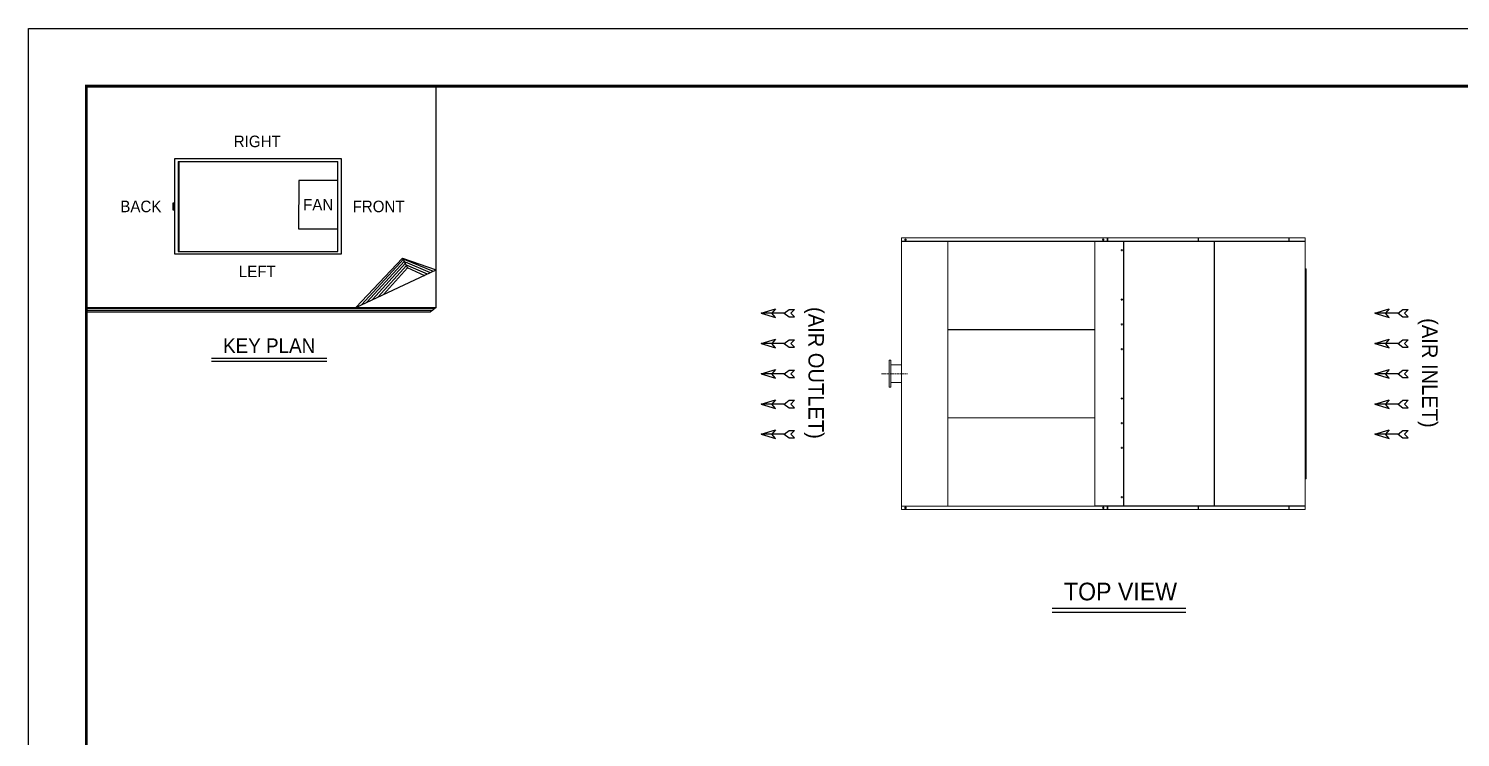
# Model space of a CAD drawing. Header units: millimetres. Extents: x 17797 to 47204, y 13896 to 34691.
# Drawn here: x 17797 to 35174, y 26083 to 34691 of the extents above; entities that cross this region are included whole.
import ezdxf
from ezdxf.enums import TextEntityAlignment as Align

# ---------------------------------------------------------------- set-up
doc = ezdxf.new("R2010")
doc.units = ezdxf.units.MM
doc.linetypes.add('CENTER', pattern=[2, 1.25, -0.25, 0.25, -0.25])
for name, color, linetype in [('center', 1, 'CENTER'), ('냉각탑', 4, 'Continuous'), ('냉각탑_box', 1, 'Continuous'), ('냉각탑_dim', 1, 'Continuous'), ('냉각탑_form', 1, 'Continuous'), ('냉각탑_text', 3, 'Continuous')]:
    doc.layers.add(name, color=color, linetype=linetype)
doc.styles.add('돋움', font='Dotum.ttf')

# ---------------------------------------------------------------- blocks, each defined once
blk = doc.blocks.new('화살표 IN OUT')
at = {"layer": '냉각탑_dim'}
for p, q in [((-323, 43), (-384, 43)), ((-343, 0), (-384, 43)), ((-384, -43), (-343, 0)), ((-266, 0), (-323, 43)), ((-266, 0), (-323, -43)), ((-266, 0), (0, 0)), ((-163, 50), (-122, 0)), ((0, 0), (-163, 50)), ((-163, -50), (-122, 0)), ((0, 0), (-163, -50)), ((-323, -43), (-384, -43))]:
    blk.add_line(p, q, dxfattribs=at)
blk = doc.blocks.new('4')
at = {"color": 7, "lineweight": 20, "ltscale": 0.280701}
for p, q in [((28390, 32148), (28390, 32109)), ((28390, 32148), (28391, 32148)), ((30889, 32150), (28392, 32150)), ((28392, 32108), (28392, 32150)), ((30889, 32146), (30889, 32150)), ((30889, 32150), (30889, 32150)), ((30889, 32149), (30889, 32150)), ((30892, 32150), (30892, 32111)), ((30892, 32150), (30895, 32150)), ((30894, 32150), (30894, 32111)), ((31989, 32150), (30895, 32150)), ((30895, 32150), (30895, 32147)), ((31989, 32150), (31989, 32147)), ((31992, 32150), (31989, 32150)), ((31991, 32150), (31991, 32111)), ((31992, 32150), (31992, 32111)), ((31992, 32150), (31994, 32150)), ((31994, 32150), (31997, 32150)), ((31994, 32150), (31994, 32111)), ((31996, 32111), (31996, 32150)), ((31997, 32150), (31997, 32147)), ((33091, 32150), (31997, 32150)), ((33094, 32150), (33091, 32150)), ((33091, 32150), (33091, 32147)), ((33093, 32150), (33093, 32111)), ((33094, 32150), (33094, 32111)), ((33094, 32150), (33096, 32150)), ((33096, 32150), (33290, 32150)), ((33096, 32150), (33096, 32111)), ((33098, 32150), (33098, 32111)), ((33099, 32150), (33099, 32147)), ((33287, 32150), (33287, 32147)), ((33289, 32150), (33289, 32111)), ((33290, 32150), (33290, 32111)), ((28390, 32111), (28390, 32148)), ((28390, 32148), (28392, 32148)), ((28390, 32111), (28392, 32111)), ((28390, 32109), (28391, 32109)), ((28390, 28895), (28390, 32105)), ((28390, 32105), (28393, 32105)), ((28391, 32109), (28392, 32109)), ((28392, 32106), (28392, 32105)), ((28392, 32106), (28393, 32106)), ((28394, 32108), (28393, 32108)), ((28393, 32108), (28393, 32108)), ((28393, 32106), (28950, 32106)), ((28394, 32108), (28394, 32108)), ((28394, 32108), (28394, 32108)), ((30887, 32108), (28394, 32108)), ((28394, 32108), (28394, 32108)), ((28429, 32129), (28452, 32129)), ((28432, 32133), (28432, 32133)), ((28440, 32140), (28440, 32117)), ((28440, 32138), (28440, 32138)), ((28600, 32108), (28600, 32106)), ((28900, 32108), (28900, 32106)), ((28906, 32108), (28905, 32107)), ((28905, 32107), (28913, 32107)), ((28907, 32107), (28905, 32107)), ((28907, 32107), (28905, 32107)), ((28907, 32107), (28906, 32106)), ((28914, 32107), (28907, 32107)), ((28913, 32107), (28915, 32107)), ((28914, 32107), (28915, 32106)), ((28914, 32107), (28915, 32107)), ((28915, 32108), (28915, 32107)), ((29136, 32108), (28939, 32108)), ((28939, 32108), (28939, 32106)), ((28950, 32106), (28952, 32106)), ((28951, 32106), (28951, 32105)), ((28951, 32105), (28953, 32105)), ((28953, 32106), (28955, 32106)), ((28955, 32106), (28953, 32106)), ((28953, 32105), (28953, 28895)), ((28953, 32103), (28955, 32103)), ((28955, 32106), (28955, 32103)), ((28957, 32106), (28955, 32106)), ((28955, 31040), (28955, 32103)), ((28955, 32103), (28959, 32103)), ((28957, 32104), (28957, 32106)), ((28957, 32106), (28959, 32106)), ((28957, 32104), (28959, 32104)), ((28959, 32106), (30734, 32106)), ((28959, 32106), (28959, 32103)), ((29136, 32108), (29135, 32107)), ((29135, 32107), (29145, 32107)), ((29137, 32107), (29135, 32107)), ((29137, 32107), (29135, 32107)), ((29137, 32107), (29136, 32106)), ((29144, 32107), (29137, 32107)), ((29144, 32107), (29145, 32106)), ((29144, 32107), (29145, 32107)), ((29144, 32107), (29145, 32107)), ((29145, 32108), (29145, 32107)), ((29174, 32108), (29145, 32108)), ((29206, 32108), (29174, 32108)), ((29174, 32108), (29174, 32106)), ((29212, 32107), (29822, 32107)), ((29212, 32107), (29212, 32106)), ((29480, 32108), (29480, 32108)), ((29480, 32108), (29480, 32108)), ((29480, 32108), (29480, 32108)), ((29822, 32107), (30737, 32107)), ((29822, 32107), (29822, 32107)), ((29822, 32107), (29822, 32106)), ((30127, 32107), (30127, 32106)), ((30738, 32108), (30503, 32108)), ((30559, 32108), (30559, 32108)), ((30559, 32108), (30559, 32108)), ((30559, 32108), (30559, 32108)), ((30567, 32108), (30567, 32108)), ((30567, 32108), (30567, 32108)), ((30567, 32108), (30567, 32108)), ((30734, 32106), (30735, 32106)), ((30734, 32106), (30734, 32103)), ((30734, 32104), (30735, 32104)), ((30737, 32103), (30734, 32103)), ((30735, 32104), (30735, 32106)), ((30737, 32107), (30737, 32103)), ((30737, 32106), (30742, 32106)), ((30737, 32103), (30737, 31040)), ((30738, 32106), (30770, 32106)), ((30739, 32103), (30739, 28897)), ((30739, 32103), (30742, 32103)), ((30739, 28897), (30739, 32103)), ((30739, 32103), (30739, 32103)), ((31083, 32106), (30742, 32106)), ((30742, 32103), (30742, 32106)), ((30742, 32103), (30742, 32106)), ((30742, 32106), (30742, 32106)), ((30742, 32104), (30742, 32104)), ((30770, 32108), (30770, 32106)), ((30829, 32129), (30852, 32129)), ((30832, 32133), (30832, 32133)), ((30840, 32140), (30840, 32117)), ((30840, 32138), (30840, 32138)), ((30887, 32108), (30887, 32108)), ((30887, 32108), (30887, 32108)), ((30887, 32108), (30887, 32108)), ((30887, 32108), (30887, 32108)), ((30887, 32108), (30887, 32108)), ((30890, 32148), (30889, 32148)), ((30889, 32146), (30889, 32111)), ((30889, 32108), (30889, 32111)), ((30890, 32111), (30889, 32111)), ((30889, 32109), (30889, 32109)), ((30889, 32108), (30889, 32109)), ((30890, 32109), (30889, 32109)), ((30890, 32148), (30890, 32111)), ((30890, 32111), (30890, 32111)), ((30892, 32111), (30894, 32111)), ((30894, 32111), (30895, 32111)), ((30894, 32111), (30895, 32111)), ((30894, 32110), (30894, 32111)), ((30894, 32106), (30894, 32108)), ((30895, 32108), (30895, 32111)), ((31989, 32108), (30895, 32108)), ((30897, 32106), (30897, 32108)), ((30898, 32108), (30898, 32106)), ((31643, 32108), (31014, 32108)), ((31052, 32000), (31077, 32000)), ((31064, 32012), (31064, 31987)), ((31083, 32103), (31083, 32106)), ((31083, 32103), (31091, 32103)), ((31086, 28897), (31086, 32103)), ((31088, 28897), (31088, 32103)), ((31090, 32103), (31090, 32106)), ((31091, 32106), (31090, 32106)), ((31091, 32104), (31090, 32104)), ((31091, 32106), (32185, 32106)), ((31091, 32106), (31091, 32103)), ((31663, 32108), (31643, 32108)), ((31663, 32108), (31663, 32106)), ((31958, 32106), (31958, 32108)), ((31994, 32108), (31958, 32108)), ((31983, 32106), (31958, 32106)), ((31983, 32106), (31983, 32108)), ((31989, 32108), (31989, 32111)), ((31991, 32111), (31989, 32111)), ((31992, 32111), (31989, 32111)), ((31994, 32111), (31997, 32111)), ((31994, 32111), (31994, 32106)), ((31994, 32108), (31997, 32108)), ((31996, 32108), (31996, 32108)), ((31997, 32108), (31997, 32111)), ((33091, 32108), (31997, 32108)), ((32024, 32108), (32024, 32106)), ((32187, 32106), (32185, 32106)), ((32185, 32106), (32185, 32103)), ((32187, 32104), (32185, 32104)), ((32185, 32103), (32188, 32103)), ((32187, 32103), (32187, 32106)), ((32187, 32106), (32190, 32106)), ((32187, 32103), (32188, 32103)), ((32188, 28897), (32188, 32103)), ((32188, 32103), (32188, 32103)), ((32190, 32103), (32188, 32103)), ((32189, 32102), (32188, 32102)), ((32189, 32100), (32188, 32100)), ((32190, 32106), (32193, 32106)), ((32190, 32106), (32190, 32103)), ((32190, 32103), (32190, 28897)), ((32190, 32103), (32193, 32103)), ((32190, 32103), (32190, 32103)), ((32192, 32106), (32192, 32103)), ((32193, 32103), (32193, 32106)), ((32193, 32106), (33287, 32106)), ((33058, 32108), (33058, 32106)), ((33088, 32108), (33088, 32106)), ((33091, 32108), (33091, 32111)), ((33094, 32111), (33091, 32111)), ((33096, 32111), (33099, 32111)), ((33098, 32111), (33099, 32111)), ((33099, 32108), (33099, 32111)), ((33287, 32108), (33099, 32108)), ((33287, 32108), (33287, 32111)), ((33289, 32111), (33287, 32111)), ((33290, 32111), (33287, 32111)), ((33287, 32108), (33287, 32106)), ((33287, 32108), (33287, 32106)), ((33287, 32106), (33290, 32106)), ((33287, 32103), (33287, 32106)), ((33290, 32103), (33287, 32103)), ((33289, 32103), (33289, 32106)), ((33290, 32111), (33290, 32106)), ((33290, 32103), (33290, 32106)), ((33290, 28897), (33290, 32103)), ((33292, 32100), (33290, 32100)), ((33292, 32100), (33292, 31007)), ((33299, 31773), (33292, 31773)), ((33299, 31770), (33292, 31770)), ((33304, 31769), (33292, 31769)), ((33294, 31769), (33294, 31770)), ((33299, 31773), (33299, 31770)), ((33304, 31769), (33304, 29231)), ((32188, 31579), (32190, 31579)), ((32190, 31549), (32188, 31549)), ((31052, 31400), (31077, 31400)), ((31064, 31412), (31064, 31387)), ((28953, 31185), (28955, 31185)), ((31064, 31112), (31064, 31087)), ((28955, 31040), (28955, 31031)), ((28955, 31040), (28959, 31040)), ((28957, 31038), (28955, 31038)), ((28955, 31031), (28959, 31031)), ((28955, 29968), (28955, 31031)), ((28957, 31038), (28957, 31040)), ((28957, 31038), (28959, 31038)), ((28957, 31033), (28957, 31035)), ((28957, 31035), (28959, 31035)), ((28957, 31033), (28959, 31033)), ((28959, 31036), (28959, 31040)), ((30734, 31036), (28959, 31036)), ((28959, 31035), (28959, 31031)), ((28959, 31035), (30734, 31035)), ((29059, 31035), (29059, 31036)), ((29205, 31035), (29205, 31036)), ((29207, 31035), (29207, 31036)), ((29209, 31035), (29209, 31036)), ((29210, 31035), (29210, 31036)), ((29212, 31036), (29212, 31035)), ((29822, 31036), (29822, 31035)), ((29888, 31036), (29888, 31035)), ((30127, 31036), (30127, 31035)), ((30734, 31036), (30734, 31040)), ((30737, 31040), (30734, 31040)), ((30734, 31038), (30735, 31038)), ((30734, 31036), (30735, 31036)), ((30734, 31035), (30735, 31035)), ((30734, 31035), (30734, 31031)), ((30734, 31033), (30735, 31033)), ((30737, 31031), (30734, 31031)), ((30735, 31038), (30735, 31036)), ((30735, 31033), (30735, 31035)), ((30737, 31040), (30737, 31031)), ((30737, 31031), (30737, 29968)), ((31052, 31100), (31077, 31100)), ((32188, 31030), (32190, 31030)), ((32190, 31000), (32188, 31000)), ((32189, 30999), (32188, 30999)), ((32189, 30997), (32188, 30997)), ((33292, 31007), (33290, 31007)), ((33292, 30997), (33290, 30997)), ((33292, 30997), (33292, 30504)), ((31052, 30800), (31077, 30800)), ((31064, 30812), (31064, 30787)), ((28240, 30665), (28240, 30335)), ((28240, 30665), (28262, 30665)), ((28262, 30665), (28262, 30335)), ((28390, 30608), (28262, 30608)), ((28262, 30608), (28390, 30608)), ((28955, 30705), (28953, 30705)), ((28953, 30665), (28955, 30665)), ((33292, 30504), (33290, 30504)), ((33292, 30491), (33290, 30491)), ((33292, 30491), (33292, 29998)), ((28240, 30335), (28262, 30335)), ((28240, 30335), (28262, 30335)), ((28390, 30392), (28262, 30392)), ((28262, 30392), (28390, 30392)), ((28953, 30335), (28955, 30335)), ((28955, 30295), (28953, 30295)), ((31052, 30200), (31077, 30200)), ((31064, 30212), (31064, 30187)), ((28955, 29968), (28955, 29960)), ((28955, 29968), (28959, 29968)), ((28955, 28897), (28955, 29960)), ((28955, 29960), (28959, 29960)), ((28957, 29967), (28959, 29967)), ((28957, 29967), (28957, 29965)), ((28957, 29965), (28959, 29965)), ((28957, 29961), (28957, 29963)), ((28957, 29963), (28959, 29963)), ((28957, 29961), (28959, 29961)), ((28959, 29965), (28959, 29968)), ((30734, 29965), (28959, 29965)), ((28959, 29963), (30734, 29963)), ((28959, 29963), (28959, 29960)), ((29059, 29963), (29059, 29965)), ((29205, 29963), (29205, 29965)), ((29207, 29963), (29207, 29965)), ((29209, 29963), (29209, 29965)), ((29210, 29965), (29210, 29963)), ((29212, 29965), (29212, 29963)), ((29822, 29965), (29822, 29963)), ((30127, 29965), (30127, 29963)), ((30734, 29965), (30734, 29968)), ((30737, 29968), (30734, 29968)), ((30734, 29967), (30735, 29967)), ((30734, 29965), (30735, 29965)), ((30734, 29963), (30735, 29963)), ((30734, 29963), (30734, 29960)), ((30734, 29961), (30735, 29961)), ((30737, 29960), (30734, 29960)), ((30735, 29967), (30735, 29965)), ((30735, 29961), (30735, 29963)), ((30737, 29968), (30737, 29960)), ((30737, 29960), (30737, 28897)), ((31052, 29900), (31077, 29900)), ((31064, 29912), (31064, 29887)), ((32188, 30000), (32190, 30000)), ((32190, 29970), (32188, 29970)), ((33292, 29998), (33290, 29998)), ((33292, 29988), (33290, 29988)), ((33292, 29988), (33292, 28895)), ((28953, 29815), (28955, 29815)), ((31052, 29600), (31077, 29600)), ((31064, 29612), (31064, 29587)), ((32188, 29451), (32190, 29451)), ((32190, 29421), (32188, 29421)), ((33304, 29231), (33292, 29231)), ((33292, 29229), (33299, 29229)), ((33292, 29226), (33299, 29226)), ((33292, 29225), (33302, 29225)), ((33299, 29229), (33299, 29226)), ((33302, 29225), (33302, 29227)), ((28390, 28895), (28393, 28895)), ((28390, 28851), (28390, 28890)), ((28390, 28890), (28391, 28890)), ((28390, 28888), (28390, 28852)), ((28390, 28888), (28392, 28888)), ((28390, 28852), (28392, 28852)), ((28390, 28851), (28390, 28851)), ((28390, 28851), (28391, 28851)), ((28391, 28891), (28392, 28890)), ((28392, 28895), (28392, 28893)), ((28393, 28893), (28392, 28893)), ((28392, 28891), (28392, 28850)), ((30889, 28850), (28392, 28850)), ((28950, 28893), (28393, 28893)), ((28394, 28892), (28393, 28892)), ((28393, 28892), (28393, 28892)), ((30887, 28892), (28394, 28892)), ((28429, 28871), (28452, 28871)), ((28432, 28875), (28432, 28875)), ((28440, 28882), (28440, 28859)), ((28440, 28880), (28440, 28880)), ((28590, 28850), (28640, 28850)), ((28907, 28893), (28905, 28892)), ((28905, 28892), (28915, 28892)), ((28906, 28892), (28905, 28892)), ((28906, 28892), (28905, 28892)), ((28907, 28893), (28906, 28893)), ((28907, 28893), (28906, 28893)), ((28914, 28893), (28907, 28893)), ((28914, 28893), (28915, 28893)), ((28914, 28893), (28915, 28893)), ((28914, 28893), (28915, 28892)), ((28915, 28892), (28915, 28892)), ((28915, 28892), (28915, 28892)), ((28939, 28892), (28939, 28893)), ((28950, 28893), (28952, 28893)), ((28951, 28893), (28950, 28893)), ((28951, 28895), (28951, 28893)), ((28951, 28895), (28952, 28895)), ((28953, 28895), (28952, 28895)), ((28953, 28897), (28955, 28897)), ((28953, 28893), (28955, 28893)), ((28955, 28894), (28954, 28894)), ((28954, 28894), (28955, 28894)), ((28955, 28897), (28955, 28893)), ((28955, 28897), (28959, 28897)), ((28959, 28895), (28955, 28895)), ((28959, 28893), (28955, 28893)), ((28957, 28895), (28957, 28897)), ((28959, 28893), (28959, 28897)), ((30734, 28893), (28959, 28893)), ((29137, 28893), (29135, 28892)), ((29135, 28892), (29143, 28892)), ((29136, 28892), (29135, 28892)), ((29136, 28892), (29135, 28892)), ((29137, 28893), (29136, 28893)), ((29137, 28893), (29136, 28893)), ((29144, 28893), (29137, 28893)), ((29143, 28892), (29145, 28892)), ((29144, 28893), (29145, 28893)), ((29144, 28893), (29145, 28893)), ((29144, 28893), (29145, 28892)), ((29145, 28892), (29145, 28892)), ((29145, 28892), (29145, 28892)), ((29174, 28892), (29174, 28893)), ((29212, 28893), (29212, 28892)), ((29550, 28850), (29478, 28850)), ((29822, 28893), (29822, 28892)), ((30127, 28893), (30127, 28892)), ((30489, 28850), (30561, 28850)), ((30539, 28850), (30561, 28850)), ((30587, 28850), (30565, 28850)), ((30640, 28850), (30690, 28850)), ((30751, 28850), (30701, 28850)), ((30734, 28893), (30734, 28897)), ((30737, 28897), (30734, 28897)), ((30734, 28895), (30735, 28895)), ((30734, 28893), (30735, 28893)), ((30735, 28895), (30735, 28893)), ((30737, 28897), (30737, 28892)), ((30742, 28894), (30737, 28894)), ((30738, 28893), (30770, 28893)), ((30738, 28893), (30738, 28893)), ((30739, 28897), (30742, 28897)), ((30739, 28897), (30739, 28897)), ((30742, 28897), (30742, 28894)), ((30742, 28894), (30742, 28897)), ((30742, 28895), (30742, 28895)), ((30742, 28894), (31083, 28894)), ((30742, 28894), (30742, 28894)), ((30770, 28892), (30770, 28893)), ((30829, 28871), (30852, 28871)), ((30832, 28875), (30832, 28875)), ((30840, 28882), (30840, 28859)), ((30840, 28880), (30840, 28880)), ((30867, 28850), (30889, 28850)), ((30887, 28892), (30887, 28892)), ((30889, 28891), (30889, 28850)), ((30889, 28891), (30889, 28890)), ((30889, 28891), (30889, 28891)), ((30890, 28891), (30889, 28890)), ((30890, 28888), (30889, 28888)), ((30890, 28852), (30889, 28852)), ((30889, 28851), (30889, 28850)), ((30890, 28889), (30890, 28889)), ((30890, 28888), (30890, 28889)), ((30890, 28852), (30890, 28888)), ((30892, 28850), (30892, 28889)), ((30892, 28889), (30894, 28889)), ((30892, 28850), (30894, 28850)), ((30894, 28894), (30894, 28892)), ((30894, 28890), (30894, 28889)), ((30894, 28850), (30894, 28889)), ((30894, 28889), (30895, 28889)), ((30912, 28850), (30894, 28850)), ((31989, 28892), (30895, 28892)), ((30895, 28892), (30895, 28889)), ((30895, 28850), (30895, 28853)), ((31989, 28850), (30895, 28850)), ((30908, 28850), (31242, 28850)), ((31052, 29000), (31077, 29000)), ((31064, 29012), (31064, 28987)), ((31083, 28897), (31088, 28897)), ((31083, 28897), (31083, 28894)), ((31088, 28897), (31091, 28897)), ((31090, 28894), (31090, 28897)), ((31090, 28895), (31091, 28895)), ((31090, 28894), (31091, 28894)), ((31091, 28894), (31091, 28897)), ((31091, 28894), (32185, 28894)), ((31642, 28850), (31692, 28850)), ((31663, 28892), (31663, 28894)), ((31991, 28850), (31972, 28850)), ((31972, 28850), (31977, 28850)), ((31976, 28850), (31989, 28850)), ((31989, 28889), (31989, 28892)), ((31992, 28889), (31989, 28889)), ((31989, 28850), (31989, 28853)), ((31992, 28850), (31989, 28850)), ((31996, 28891), (31990, 28891)), ((31990, 28891), (31996, 28891)), ((31991, 28850), (31991, 28889)), ((31992, 28850), (31992, 28889)), ((31992, 28850), (31994, 28850)), ((31994, 28891), (31994, 28889)), ((31994, 28889), (31996, 28889)), ((31994, 28850), (31994, 28889)), ((31994, 28850), (32010, 28850)), ((31996, 28891), (31996, 28891)), ((31996, 28889), (31997, 28889)), ((31996, 28850), (31996, 28889)), ((33091, 28892), (31997, 28892)), ((31997, 28892), (31997, 28889)), ((31997, 28850), (31997, 28853)), ((33091, 28850), (31997, 28850)), ((32010, 28850), (32014, 28850)), ((32136, 28893), (32136, 28893)), ((32185, 28897), (32188, 28897)), ((32185, 28894), (32185, 28897)), ((32185, 28895), (32187, 28895)), ((32185, 28894), (32187, 28894)), ((32187, 28894), (32187, 28897)), ((32187, 28895), (32189, 28895)), ((32188, 28893), (32188, 28892)), ((32189, 28893), (32188, 28893)), ((32190, 28897), (32190, 28894)), ((32190, 28897), (32193, 28897)), ((32190, 28894), (32193, 28894)), ((32192, 28897), (32192, 28894)), ((32193, 28894), (32193, 28897)), ((32193, 28894), (33287, 28894)), ((32244, 28893), (32244, 28892)), ((32245, 28893), (32244, 28893)), ((32302, 28893), (32302, 28892)), ((32303, 28893), (32302, 28893)), ((32361, 28893), (32361, 28892)), ((32363, 28893), (32361, 28893)), ((32363, 28892), (32363, 28894)), ((32363, 28893), (32363, 28892)), ((32560, 28892), (32560, 28894)), ((32567, 28894), (32567, 28892)), ((32567, 28892), (32567, 28894)), ((32616, 28894), (32616, 28892)), ((32616, 28893), (32617, 28893)), ((32646, 28893), (32646, 28892)), ((32647, 28893), (32648, 28893)), ((32647, 28893), (32647, 28892)), ((32648, 28893), (32648, 28892)), ((32756, 28893), (32758, 28893)), ((32758, 28893), (32758, 28892)), ((32860, 28893), (32861, 28893)), ((32861, 28893), (32861, 28892)), ((32961, 28893), (32961, 28892)), ((32961, 28893), (32961, 28893)), ((33048, 28893), (33048, 28892)), ((33074, 28850), (33079, 28850)), ((33078, 28850), (33091, 28850)), ((33091, 28892), (33091, 28889)), ((33094, 28889), (33091, 28889)), ((33091, 28850), (33091, 28853)), ((33096, 28850), (33091, 28850)), ((33092, 28891), (33098, 28891)), ((33093, 28850), (33093, 28889)), ((33094, 28850), (33094, 28889)), ((33096, 28889), (33098, 28889)), ((33096, 28850), (33096, 28889)), ((33096, 28850), (33098, 28850)), ((33098, 28889), (33099, 28889)), ((33098, 28850), (33098, 28889)), ((33116, 28850), (33098, 28850)), ((33290, 28850), (33098, 28850)), ((33287, 28892), (33099, 28892)), ((33099, 28892), (33099, 28889)), ((33099, 28850), (33099, 28853)), ((33127, 28892), (33127, 28892)), ((33289, 28850), (33270, 28850)), ((33274, 28850), (33287, 28850)), ((33286, 28893), (33287, 28893)), ((33290, 28897), (33287, 28897)), ((33287, 28894), (33287, 28897)), ((33287, 28894), (33290, 28894)), ((33287, 28893), (33287, 28894)), ((33287, 28893), (33287, 28894)), ((33287, 28889), (33287, 28892)), ((33290, 28889), (33287, 28889)), ((33287, 28850), (33287, 28853)), ((33289, 28894), (33289, 28897)), ((33289, 28850), (33289, 28889)), ((33290, 28889), (33290, 28897)), ((33292, 28895), (33290, 28895)), ((33290, 28850), (33290, 28889))]:
    blk.add_line(p, q, dxfattribs=at)
for centre, radius in [((28440, 32129), 8.98), ((28440, 32129), 9), ((28440, 32129), 5.05), ((30840, 32129), 8.98), ((30840, 32129), 9), ((30840, 32129), 5.05), ((31064, 32000), 3), ((31064, 31400), 3), ((31064, 31100), 3), ((31064, 30800), 3), ((31064, 30200), 3), ((31064, 29900), 3), ((31064, 29600), 3), ((28440, 28871), 8.98), ((28440, 28871), 9), ((28440, 28871), 5.05), ((30840, 28871), 8.98), ((30840, 28871), 9), ((30840, 28871), 5.05), ((31064, 29000), 3)]:
    blk.add_circle(centre, radius, dxfattribs=at)
for centre, radius, start, end in [((28393, 32147), 2.8, 113.1324, 154.623), ((28394, 32146), 3.4, 120, 155.684), ((30887, 32146), 3.4, 24.316, 60), ((30887, 32147), 2.8, 16.6019, 52.6168), ((28394, 32111), 3.4, 180, 270), ((28393, 32111), 2.8, 205.3769, 270), ((28394, 32102), 3.4, 114.3157, 139.6798), ((28952, 32103), 3.5, 0.2373, 90), ((29472, 32111), 2.8, 270, 270.8022), ((30887, 32111), 3.4, 270, 0), ((30887, 32111), 2.8, 270, 0), ((30887, 32147), 2.8, 0, 0.2101), ((30895, 32111), 3.1, 180, 270), ((30895, 32111), 1.5, 180, 270), ((31064, 32000), 3, 331.3521, 151.3521), ((31989, 32111), 1.5, 270, 0), ((31989, 32111), 3.1, 270, 0), ((31997, 32111), 3.1, 180, 270), ((31997, 32111), 1.5, 180, 270), ((33091, 32111), 1.5, 270, 0), ((33091, 32111), 3.1, 270, 0), ((33099, 32111), 3.1, 180, 270), ((33099, 32111), 1.5, 180, 270), ((33287, 32111), 1.5, 270, 0), ((33287, 32111), 3.1, 270, 0), ((33285, 32145), 5.2, 0, 0.1311), ((33287, 32100), 3.1, 0, 1.0244), ((33298, 31768), 2, 14.4775, 90), ((33298, 31768), 5.2, 5.5177, 84.4824), ((31064, 31400), 3, 331.3521, 151.3521), ((28952, 31185), 3.5, 295.3764, 359.7627), ((28952, 31176), 3.5, 0.2272, 64.6236), ((31064, 31100), 3, 331.3521, 151.3521), ((31064, 30800), 3, 331.3521, 151.3521), ((28952, 30714), 3.5, 295.3764, 359.7728), ((28952, 30705), 3.5, 0.2373, 64.6236), ((28952, 30295), 3.5, 295.3764, 359.7627), ((28952, 30286), 3.5, 0.2272, 64.6236), ((31064, 30200), 3, 331.3521, 151.3521), ((31064, 29900), 3, 331.3521, 151.3521), ((28952, 29824), 3.5, 295.3764, 359.7728), ((28952, 29815), 3.5, 0.2373, 64.6236), ((31064, 29600), 3, 331.3521, 151.3521), ((33298, 29231), 2, 270, 345.5225), ((33298, 29231), 5.2, 275.5176, 354.4823), ((28394, 28888), 3.4, 90, 180), ((28393, 28889), 2.8, 90, 154.623), ((28393, 28853), 2.8, 205.3769, 246.8676), ((28394, 28897), 3.4, 220.3202, 245.6843), ((28394, 28853), 3.4, 204.3155, 240), ((28952, 28897), 3.5, 270, 359.7627), ((28959, 28897), 3.5, 269.8115, 270), ((30852, 28897), 3.4, 269.0733, 270), ((30887, 28897), 3.4, 270, 270.2238), ((30887, 28888), 3.4, 0, 90), ((30887, 28889), 2.8, 0, 90), ((30887, 28853), 3.4, 300, 335.6845), ((30887, 28853), 2.8, 307.3832, 343.4043), ((30887, 28853), 2.8, 359.7901, 0), ((30895, 28889), 3.1, 90, 180), ((30895, 28889), 1.5, 90, 180), ((30899, 28855), 5.2, 269.8738, 270), ((31064, 29000), 3, 331.3521, 151.3521), ((31989, 28889), 3.1, 0, 90), ((31989, 28889), 1.5, 0, 90), ((31997, 28889), 3.1, 90, 180), ((31997, 28889), 1.5, 90, 180), ((33091, 28889), 3.1, 0, 90), ((33091, 28889), 1.5, 0, 90), ((33099, 28889), 3.1, 90, 180), ((33099, 28889), 1.5, 90, 180), ((33285, 28855), 5.2, 270, 270.1262), ((33287, 28895), 1.5, 270, 325.6967), ((33287, 28889), 3.1, 0, 90), ((33287, 28889), 1.5, 0, 90), ((33287, 28895), 3.1, 286.489, 344.1845), ((33287, 28895), 3.1, 358.9756, 0), ((33285, 28855), 5.2, 359.8689, 0)]:
    blk.add_arc(centre, radius, start, end, dxfattribs=at)
at = {"color": 7, "lineweight": 20, "ltscale": 0.280701, "extrusion": (0, 0, -1)}
for centre, major_axis, ratio, start_param, end_param in [((29206, 32105), (0, 2.8), 0.996195, 0, 0.872555), ((30503, 32105), (0, -2.8), 0.996195, 2.269019, 3.141593), ((30738, 32105), (0, -2.8), 0.996195, 2.269038, 3.141593), ((30738, 32105), (0, -1.2), 0.996195, 2.319831, 3.141593), ((31014, 32104), (0, -3.5), 0.544639, 2.015195, 3.141593), ((31643, 32104), (0, -3.5), 0.544639, 2.013707, 3.141593), ((32188, 32100), (0, 3.1), 0.484044, 5.526772, 6.283185), ((32190, 32100), (0, 3.1), 0.329525, 4.712389, 6.283185), ((32190, 30997), (0, 3.1), 0.329525, 4.712389, 5.582686), ((29206, 28895), (0, -2.8), 0.996195, 5.195162, 6.272045), ((30738, 28895), (0, 1.2), 0.996195, 3.141593, 3.963355), ((30738, 28895), (0, 2.8), 0.996195, 3.151805, 3.460845), ((30897, 28895), (0, 3.1), 1, 3.549739, 4.436194), ((30898, 28895), (0, -3.1), 0.731354, 0.408146, 1.294601), ((31014, 28895), (0, 3.5), 0.544639, 3.162002, 4.26852), ((31643, 28895), (0, 3.5), 0.544639, 3.157869, 4.269478), ((31643, 28895), (0, 1.5), 0.544639, 3.141593, 3.167261), ((31717, 28895), (0, -3.1), 0.48481, 0.408146, 1.294601), ((32136, 28895), (0, -3.1), 0.48481, 0.407115, 1.294601), ((32136, 28895), (0, -1.5), 0.48481, 0, 0.971803), ((32137, 28895), (0, -3.1), 0.484044, 0.407111, 1.294601), ((32188, 28895), (0, -3.1), 0.484044, 0.407097, 1.294601), ((32188, 28895), (0, -1.5), 0.484044, 0, 1.570796), ((32190, 28895), (0, -3.1), 0.329525, 0.406501, 1.570796), ((32244, 28895), (0, -3.1), 0.329525, 0.406491, 1.294601), ((32244, 28895), (0, -1.5), 0.329525, 0, 0.971652), ((32246, 28895), (0, -3.1), 0.249883, 0.406177, 1.294601), ((32302, 28895), (0, -3.1), 0.249883, 0.40617, 1.294601), ((32302, 28895), (0, -1.5), 0.249883, 0, 0.971593), ((32304, 28895), (0, -3.1), 0.082994, 0.405678, 1.294601), ((32361, 28895), (0, -3.1), 0.082994, 0.405676, 1.294601), ((32361, 28895), (0, -1.5), 0.082994, 0, 0.971525), ((32617, 28895), (0, 3.1), 0.000235, 3.54974, 4.436194), ((32646, 28895), (0, 1.5), 0.000235, 3.141593, 4.112991), ((32646, 28895), (0, 3.1), 0.000235, 3.54974, 4.436194), ((32648, 28895), (0, 1.5), 0.090486, 2.170184, 3.141593), ((32648, 28895), (0, 3.1), 0.090486, 1.846992, 2.733445), ((32756, 28895), (0, 3.1), 0.090486, 1.846992, 2.733445), ((32758, 28895), (0, 1.5), 0.325794, 2.170066, 3.141593), ((32758, 28895), (0, 3.1), 0.325794, 1.846992, 2.733446), ((32859, 28895), (0, 3.1), 0.325794, 1.846992, 2.733446), ((32861, 28895), (0, 1.5), 0.41022, 2.169981, 3.141593), ((32861, 28895), (0, 3.1), 0.41022, 1.846992, 2.733445), ((32960, 28895), (0, 3.1), 0.41022, 1.846992, 2.733446), ((32961, 28895), (0, 1.5), 0.616222, 2.169773, 3.141593), ((32961, 28895), (0, 3.1), 0.616222, 1.846992, 2.733447), ((33046, 28895), (0, 3.1), 0.616222, 1.846992, 2.733447), ((33048, 28895), (0, 1.5), 0.685129, 2.169669, 2.98485), ((33048, 28895), (0, 3.1), 0.685129, 1.846992, 2.733447), ((33126, 28895), (0, 3.1), 0.685129, 1.846992, 2.733447), ((33127, 28895), (0, 1.5), 0.839315, 2.169486, 2.597183), ((33127, 28895), (0, 3.1), 0.839315, 1.846992, 2.733548), ((33186, 28895), (0, 3.1), 0.839315, 1.846992, 2.733497), ((33187, 28895), (0, 3.1), 0.885173, 1.847185, 2.733414), ((33237, 28895), (0, 3.1), 0.885173, 1.847162, 2.733361), ((33238, 28895), (0, 3.1), 0.970695, 1.846957, 2.733226), ((33264, 28895), (0, 3.1), 0.988494, 1.846887, 2.73314), ((33264, 28895), (0, 3.1), 0.970695, 1.846932, 2.733166), ((33283, 28895), (0, 3.1), 0.988494, 1.846859, 2.73307)]:
    blk.add_ellipse(centre, major_axis=major_axis, ratio=ratio, start_param=start_param, end_param=end_param, dxfattribs=at)
at = {"color": 7, "lineweight": 20, "ltscale": 0.280701}
for points in [[(28392, 32108), (28392, 32108), (28393, 32108), (28393, 32108), (28393, 32108), (28394, 32108)], [(28394, 32103), (28393, 32103), (28393, 32103), (28392, 32104), (28392, 32104), (28392, 32105)], [(28394, 32103), (28393, 32103), (28393, 32104), (28393, 32104), (28392, 32105), (28392, 32105)], [(28950, 32103), (28950, 32103), (28951, 32103), (28951, 32104), (28951, 32104), (28952, 32105)], [(28950, 32103), (28950, 32103), (28950, 32104), (28951, 32104), (28951, 32105), (28951, 32105)], [(30889, 32108), (30888, 32108), (30888, 32108), (30887, 32108), (30887, 32108), (30887, 32108)], [(30889, 32108), (30889, 32108), (30888, 32108), (30888, 32108), (30888, 32108), (30887, 32108)], [(28394, 28897), (28393, 28896), (28393, 28896), (28392, 28896), (28392, 28895), (28392, 28895)], [(28394, 28897), (28393, 28896), (28393, 28896), (28393, 28895), (28392, 28895), (28392, 28894)], [(28392, 28891), (28392, 28891), (28393, 28891), (28393, 28892), (28393, 28892), (28394, 28892)], [(28950, 28897), (28950, 28896), (28950, 28896), (28951, 28895), (28951, 28895), (28951, 28894)], [(28950, 28897), (28950, 28896), (28951, 28896), (28951, 28896), (28951, 28895), (28952, 28895)], [(30889, 28891), (30888, 28891), (30888, 28891), (30887, 28892), (30887, 28892), (30887, 28892)], [(30889, 28891), (30889, 28891), (30888, 28892), (30888, 28892), (30888, 28892), (30887, 28892)]]:
    blk.add_open_spline(points, degree=5, dxfattribs=at)
at = {"layer": 'center', "lineweight": 20, "ltscale": 30}
blk.add_line((28150, 30500), (28464, 30500), dxfattribs=at)

msp = doc.modelspace()

# ---------------------------------------------------------------- linework, layer by layer
at = {"layer": 'Defpoints'}
msp.add_lwpolyline([(17797.1, 34691.4), (47204.3, 34691.4), (47204.3, 13896.3), (17797.1, 13896.3)], close=True, dxfattribs=at)
at = {"layer": '냉각탑', "ltscale": 30}
for p, q in [((19614, 33078.2), (19614, 31985.7)), ((19614, 33078.2), (21548.8, 33078.2)), ((19623.2, 31985.7), (19623.2, 33078.2)), ((21548.8, 31985.7), (21548.8, 33078.2)), ((19614, 31985.7), (21548.8, 31985.7))]:
    msp.add_line(p, q, dxfattribs=at)
msp.add_lwpolyline([(19567.9, 33108.1), (19567.9, 31955.8), (21596, 31955.8), (21596, 33108.1)], close=True, dxfattribs=at)
for points in [[(21548.8, 32846.6), (21074.8, 32846.6), (21074.4, 32260.1), (21548.8, 32260.1)], [(19559.1, 32572.7), (19547.5, 32572.7), (19547.5, 32491.2), (19559.1, 32491.2)], [(19553.3, 32572.7), (19553.3, 32491.2)], [(19559.1, 32491.2), (19559.1, 32572.7)]]:
    msp.add_lwpolyline(points, dxfattribs=at)
at = {"layer": '냉각탑_box'}
for p, q in [((22742.1, 31306), (22742.1, 33991.2)), ((21767.9, 31306), (22333.3, 31903.7)), ((21835.5, 31337.6), (22349.8, 31896.8)), ((21903, 31369.2), (22361, 31868.8)), ((21970.6, 31400.8), (22372.3, 31840.8)), ((22038.2, 31432.3), (22383.5, 31812.8)), ((22333.3, 31903.7), (22742.1, 31761.2)), ((22333.3, 31903.7), (22394.7, 31784.9)), ((22352.1, 31891.1), (22706.6, 31744.6)), ((22365.6, 31857.4), (22671, 31728)), ((22379.2, 31823.6), (22635.4, 31711.4)), ((21767.9, 31306), (22742.1, 31761.2)), ((22105.8, 31463.9), (22394.7, 31784.9)), ((22392.7, 31789.9), (22599.9, 31694.8)), ((18497.3, 31306), (22742.1, 31306)), ((18497.3, 31294.3), (22728, 31294.3)), ((22742.1, 31306), (22676.1, 31251.4)), ((18497.3, 31272.9), (22702, 31272.9)), ((18497.3, 31251.4), (22676.1, 31251.4)), ((20016.3, 30689.5), (21416.3, 30689.5)), ((20016.3, 30654.5), (21416.3, 30654.5)), ((30219.5, 27652.6), (31842.9, 27652.6)), ((30219.5, 27605.9), (31842.9, 27605.9))]:
    msp.add_line(p, q, dxfattribs=at)
at = {"layer": '냉각탑_form', "const_width": 35}
msp.add_lwpolyline([(18497.3, 33991.2), (18497.3, 14596.5), (46504.1, 14596.5), (46504.1, 33991.2)], close=True, dxfattribs=at)

# ---------------------------------------------------------------- block references
msp.add_blockref('4', (0, 0))
at = {"layer": '냉각탑_dim', "xscale": -1.04999997375291, "yscale": 1.04999997374806, "zscale": 1.04999997375}
for p in [(26689.7, 31234.7), (34138.2, 31234.7), (26689.7, 30867.2), (34138.2, 30867.2), (26689.7, 30499.7), (34138.2, 30499.7), (26689.7, 30132.2), (34138.2, 30132.2), (26689.7, 29764.7), (34138.2, 29764.7)]:
    msp.add_blockref('화살표 IN OUT', p, dxfattribs=at)

# ---------------------------------------------------------------- texts
at = {"layer": '냉각탑_text', "style": '돋움'}
for s, height, p in [('RIGHT', 140, (20571.9, 33321.7)), ('BACK', 140, (19159.2, 32531.9)), ('FAN', 140, (21311.6, 32553.3)), ('FRONT', 140, (22044.6, 32531.9)), ('LEFT', 140, (20571.9, 31742.9)), ('KEY PLAN', 175, (20716.3, 30841.2)), ('TOP VIEW', 214.63, (31049.4, 27854.8))]:
    msp.add_text(s, height=height, dxfattribs=at).set_placement(p, align=Align.MIDDLE_CENTER)
for s, p in [('(AIR OUTLET)', (27355.6, 30509.8)), ('(AIR INLET)', (34804.1, 30509.8))]:
    msp.add_text(s, height=186.667, rotation=270, dxfattribs=at).set_placement(p, align=Align.MIDDLE_CENTER)

doc.saveas('drawing.dxf')
